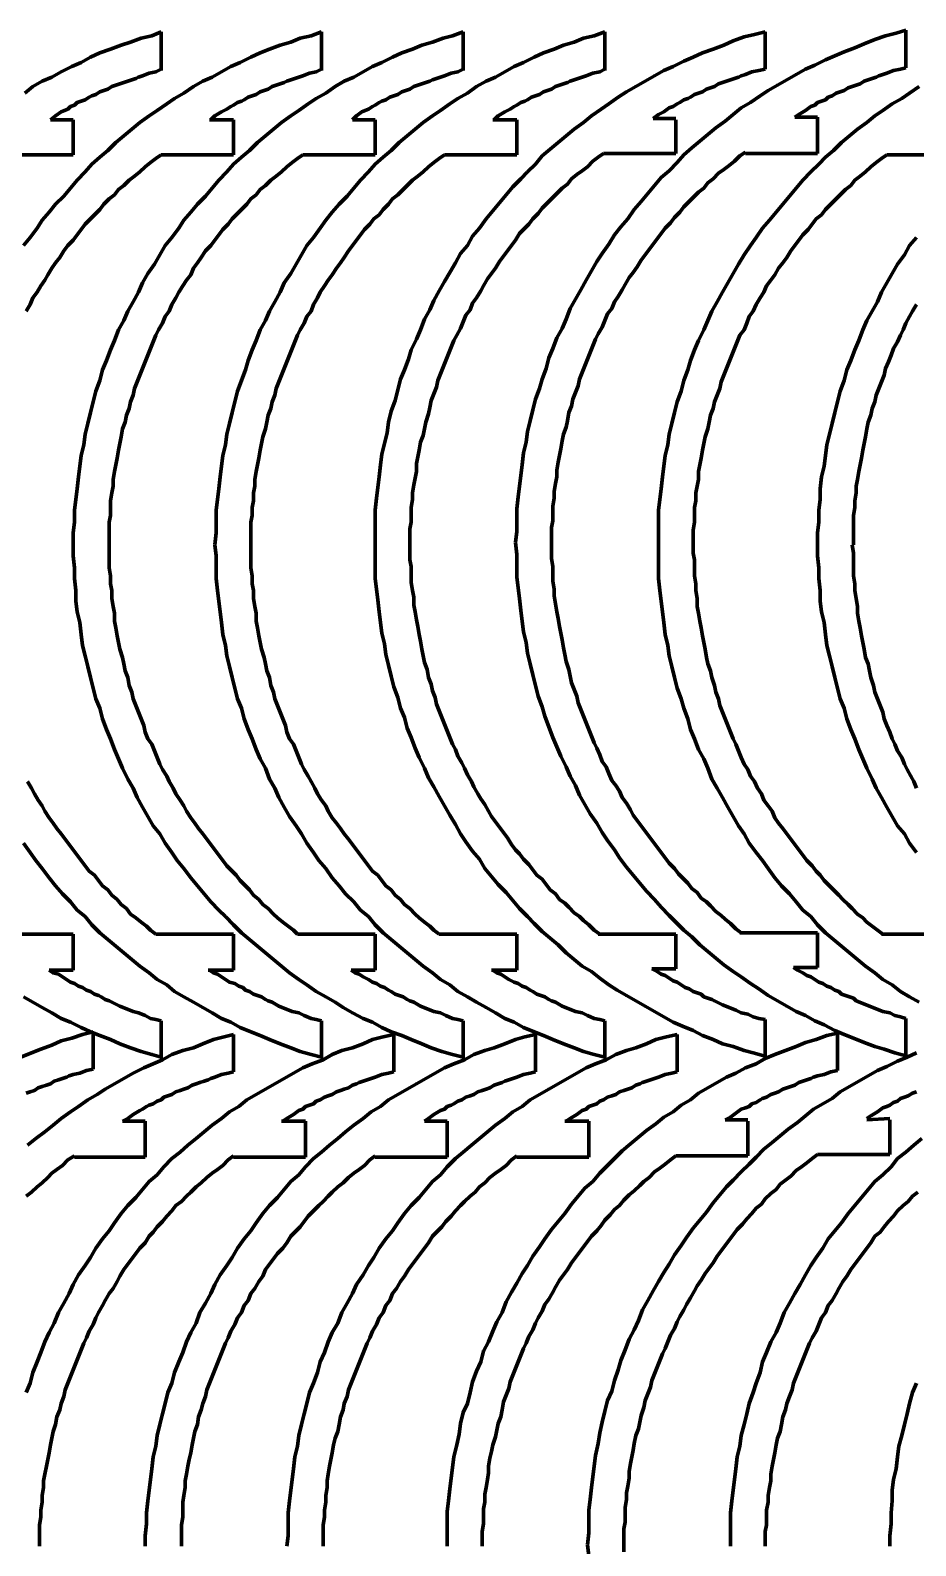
# Model space of a CAD drawing. Header units: inches. Extents: x 3 to 395, y -1 to 557.
# Drawn here: x 195.2 to 268.8, y 429.6 to 555.6 of the extents above; entities that cross this region are included whole.
import ezdxf

# ---------------------------------------------------------------- set-up
doc = ezdxf.new("R2010")
doc.units = ezdxf.units.IN
doc.layers.add('P', color=250, linetype='CONTINUOUS', lineweight=100)

msp = doc.modelspace()

# ---------------------------------------------------------------- linework, layer by layer
at = {"layer": 'P', "color": 0, "linetype": 'CONTINUOUS'}
for points in [[(194.67, 537.67), (195.22, 538.33), (195.78, 539.11), (196.22, 539.78), (196.78, 540.44), (197.33, 541.11), (198, 541.78), (198.56, 542.44), (199.11, 543.11), (199.78, 543.78), (200.33, 544.44), (201, 545), (201.67, 545.56), (202.33, 546.22), (203, 546.78), (203.67, 547.33), (204.33, 547.89), (205.11, 548.44), (205.78, 548.89), (206.56, 549.44), (207.22, 549.89), (208, 550.33), (208.78, 550.89), (209.56, 551.33), (210.33, 551.67), (211.11, 552.11), (211.89, 552.56), (212.67, 552.89), (213.56, 553.33), (214.33, 553.67), (215.11, 554), (216, 554.33), (216.89, 554.56), (217.67, 554.89), (218.56, 555.11), (219.44, 555.44)], [(194.78, 550.33), (195.44, 550.89), (196.22, 551.33), (197, 551.67), (197.78, 552.11), (198.67, 552.56), (199.44, 552.89), (200.22, 553.33), (201, 553.67), (201.89, 554), (202.78, 554.33), (203.56, 554.56), (204.44, 554.89), (205.33, 555.11), (206.11, 555.44)], [(198.78, 512.78), (198.78, 513.78), (198.89, 514.67), (198.89, 515.67), (199, 516.56), (199.11, 517.44), (199.22, 518.44), (199.33, 519.33), (199.44, 520.22), (199.67, 521.11), (199.78, 522), (200, 522.89), (200.22, 523.78), (200.44, 524.67), (200.67, 525.56), (201, 526.44), (201.22, 527.33), (201.56, 528.11), (201.89, 529), (202.22, 529.78), (202.56, 530.67), (203, 531.44), (203.33, 532.22), (203.78, 533), (204.22, 533.78), (204.56, 534.56), (205, 535.33), (205.56, 536.11), (206, 536.89), (206.44, 537.67), (207, 538.33), (207.56, 539.11), (208, 539.78), (208.56, 540.44), (209.11, 541.11), (209.78, 541.78), (210.33, 542.44), (210.89, 543.11), (211.56, 543.78), (212.11, 544.44), (212.78, 545), (213.44, 545.56), (214.11, 546.22), (214.78, 546.78), (215.44, 547.33), (216.11, 547.89), (216.89, 548.44), (217.56, 548.89), (218.33, 549.44), (219, 549.89), (219.78, 550.33), (220.56, 550.89), (221.33, 551.33), (222.11, 551.67), (222.89, 552.11), (223.67, 552.56), (224.44, 552.89), (225.33, 553.33), (226.11, 553.67), (227, 554), (227.78, 554.33), (228.67, 554.56), (229.56, 554.89), (230.33, 555.11), (231.22, 555.44)], [(206.11, 555.44), (206.11, 552.22)], [(210.56, 512.78), (210.67, 513.78), (210.67, 514.67), (210.67, 515.67), (210.78, 516.56), (210.89, 517.44), (211, 518.44), (211.11, 519.33), (211.22, 520.22), (211.44, 521.11), (211.56, 522), (211.78, 522.89), (212, 523.78), (212.22, 524.67), (212.44, 525.56), (212.78, 526.44), (213.11, 527.33), (213.33, 528.11), (213.67, 529), (214, 529.78), (214.33, 530.67), (214.78, 531.44), (215.11, 532.22), (215.56, 533), (216, 533.78), (216.33, 534.56), (216.89, 535.33), (217.33, 536.11), (217.78, 536.89), (218.22, 537.67), (218.78, 538.33), (219.33, 539.11), (219.78, 539.78), (220.33, 540.44), (220.89, 541.11), (221.56, 541.78), (222.11, 542.44), (222.67, 543.11), (223.33, 543.78), (223.89, 544.44), (224.56, 545), (225.22, 545.56), (225.89, 546.22), (226.56, 546.78), (227.22, 547.33), (227.89, 547.89), (228.67, 548.44), (229.33, 548.89), (230.11, 549.44), (230.78, 549.89), (231.56, 550.33), (232.33, 550.89), (233.11, 551.33), (233.89, 551.67), (234.67, 552.11), (235.44, 552.56), (236.22, 552.89), (237.11, 553.33), (237.89, 553.67), (238.78, 554), (239.56, 554.33), (240.44, 554.56), (241.22, 554.89), (242.11, 555.11), (243, 555.44)], [(219.44, 555.44), (219.44, 552.22)], [(223.89, 512.89), (223.89, 513.78), (223.89, 514.78), (223.89, 515.67), (224, 516.67), (224.11, 517.56), (224.22, 518.44), (224.33, 519.44), (224.44, 520.33), (224.67, 521.22), (224.89, 522.11), (225, 523), (225.22, 523.89), (225.56, 524.78), (225.78, 525.67), (226, 526.56), (226.33, 527.33), (226.67, 528.22), (226.89, 529), (227.33, 529.89), (227.67, 530.67), (228, 531.56), (228.44, 532.33), (228.78, 533.11), (229.22, 533.89), (229.67, 534.67), (230.11, 535.44), (230.56, 536.22), (231, 537), (231.56, 537.67), (232, 538.44), (232.56, 539.11), (233.11, 539.89), (233.67, 540.56), (234.22, 541.22), (234.78, 541.89), (235.33, 542.56), (236, 543.22), (236.56, 543.78), (237.22, 544.44), (237.78, 545.11), (238.44, 545.67), (239.11, 546.22), (239.78, 546.78), (240.44, 547.33), (241.22, 547.89), (241.89, 548.44), (242.67, 549), (243.33, 549.44), (244.11, 550), (244.78, 550.44), (245.56, 550.89), (246.33, 551.33), (247.11, 551.78), (247.89, 552.22), (248.67, 552.56), (249.56, 553), (250.33, 553.33), (251.11, 553.67), (252, 554), (252.89, 554.33), (253.67, 554.67), (254.56, 555), (255.44, 555.22), (256.33, 555.44)], [(231.22, 555.44), (231.22, 552.22)], [(235.56, 513), (235.67, 513.89), (235.67, 514.89), (235.67, 515.78), (235.78, 516.78), (235.89, 517.67), (236, 518.56), (236.11, 519.44), (236.22, 520.44), (236.44, 521.33), (236.56, 522.22), (236.78, 523.11), (237, 524), (237.22, 524.89), (237.56, 525.78), (237.78, 526.56), (238.11, 527.44), (238.33, 528.33), (238.67, 529.11), (239, 530), (239.44, 530.78), (239.78, 531.56), (240.11, 532.44), (240.56, 533.22), (241, 534), (241.44, 534.78), (241.89, 535.56), (242.33, 536.33), (242.78, 537), (243.33, 537.78), (243.78, 538.56), (244.33, 539.22), (244.89, 539.89), (245.44, 540.67), (246, 541.33), (246.56, 542), (247.11, 542.67), (247.67, 543.33), (248.33, 543.89), (249, 544.56), (249.56, 545.22), (250.22, 545.78), (250.89, 546.33), (251.56, 546.89), (252.22, 547.44), (253, 548), (253.67, 548.56), (254.33, 549.11), (255.11, 549.56), (255.89, 550.11), (256.56, 550.56), (257.33, 551), (258.11, 551.44), (258.89, 551.89), (259.67, 552.33), (260.44, 552.67), (261.33, 553.11), (262.11, 553.44), (262.89, 553.78), (263.78, 554.11), (264.56, 554.44), (265.44, 554.78), (266.33, 555.11), (267.22, 555.33), (268, 555.56)], [(243, 555.44), (243, 552.22)], [(256.33, 555.44), (256.33, 552.33)], [(268, 555.56), (268, 552.44)], [(196.89, 548.11), (197.33, 548.44), (197.78, 548.78), (198.33, 549), (198.56, 549.22), (198.89, 549.33), (199.11, 549.56), (199.44, 549.67), (199.78, 549.78), (200.11, 550), (200.33, 550.11), (200.67, 550.22), (201, 550.44), (201.33, 550.56), (201.67, 550.67), (202, 550.89), (202.33, 551), (202.67, 551.11), (203, 551.22), (203.33, 551.33), (203.67, 551.44), (204, 551.56), (204.22, 551.67), (204.56, 551.78), (205.11, 552), (205.67, 552.11), (206.11, 552.33)], [(210.22, 548.11), (210.56, 548.44), (211.11, 548.78), (211.56, 549), (211.89, 549.22), (212.11, 549.33), (212.44, 549.56), (212.78, 549.67), (213, 549.78), (213.33, 550), (213.67, 550.11), (214, 550.22), (214.33, 550.44), (214.67, 550.56), (215, 550.67), (215.33, 550.89), (215.67, 551), (216, 551.11), (216.33, 551.22), (216.56, 551.33), (216.89, 551.44), (217.22, 551.56), (217.56, 551.67), (217.89, 551.78), (218.44, 552), (219, 552.11), (219.44, 552.33)], [(222, 548.11), (222.33, 548.44), (222.78, 548.78), (223.33, 549), (223.67, 549.22), (223.89, 549.33), (224.22, 549.56), (224.44, 549.67), (224.78, 549.78), (225.11, 550), (225.44, 550.11), (225.78, 550.22), (226.11, 550.44), (226.44, 550.56), (226.78, 550.67), (227.11, 550.89), (227.44, 551), (227.78, 551.11), (228.11, 551.22), (228.44, 551.33), (228.67, 551.44), (229, 551.56), (229.33, 551.67), (229.67, 551.78), (230.22, 552), (230.78, 552.11), (231.22, 552.33)], [(233.78, 548.11), (234.11, 548.44), (234.67, 548.78), (235.11, 549), (235.44, 549.22), (235.67, 549.33), (236, 549.56), (236.33, 549.67), (236.56, 549.78), (236.89, 550), (237.22, 550.11), (237.56, 550.22), (237.89, 550.44), (238.22, 550.56), (238.56, 550.67), (238.89, 550.89), (239.22, 551), (239.56, 551.11), (239.89, 551.22), (240.11, 551.33), (240.44, 551.44), (240.78, 551.56), (241.11, 551.67), (241.44, 551.78), (242, 552), (242.56, 552.11), (243, 552.33)], [(247, 548.22), (247.44, 548.56), (247.89, 548.78), (248.33, 549.11), (248.67, 549.22), (249, 549.44), (249.22, 549.56), (249.56, 549.78), (249.89, 549.89), (250.11, 550), (250.44, 550.22), (250.78, 550.33), (251.11, 550.44), (251.44, 550.67), (251.78, 550.78), (252.11, 550.89), (252.44, 551.11), (252.78, 551.22), (253.11, 551.33), (253.44, 551.44), (253.78, 551.56), (254.11, 551.67), (254.33, 551.78), (254.67, 551.89), (255.22, 552.11), (255.78, 552.22), (256.33, 552.33)], [(258.78, 548.33), (259.11, 548.56), (259.67, 548.89), (260.11, 549.22), (260.44, 549.33), (260.67, 549.56), (261, 549.67), (261.33, 549.78), (261.56, 550), (261.89, 550.11), (262.22, 550.33), (262.56, 550.44), (262.89, 550.56), (263.22, 550.78), (263.56, 550.89), (263.89, 551), (264.22, 551.11), (264.56, 551.33), (264.89, 551.44), (265.22, 551.56), (265.56, 551.67), (265.78, 551.78), (266.11, 551.89), (266.44, 552), (267, 552.22), (267.56, 552.33), (268, 552.44)], [(247.44, 512.78), (247.44, 513.78), (247.44, 514.67), (247.44, 515.67), (247.56, 516.56), (247.67, 517.44), (247.78, 518.44), (247.89, 519.33), (248, 520.22), (248.22, 521.11), (248.33, 522), (248.56, 522.89), (248.78, 523.78), (249, 524.67), (249.33, 525.56), (249.56, 526.44), (249.89, 527.33), (250.11, 528.11), (250.44, 529), (250.78, 529.78), (251.22, 530.67), (251.56, 531.44), (251.89, 532.22), (252.33, 533), (252.78, 533.78), (253.22, 534.56), (253.67, 535.33), (254.11, 536.11), (254.56, 536.89), (255.11, 537.67), (255.56, 538.33), (256.11, 539.11), (256.67, 539.78), (257.22, 540.44), (257.78, 541.11), (258.33, 541.78), (258.89, 542.44), (259.44, 543.11), (260.11, 543.78), (260.78, 544.44), (261.33, 545), (262, 545.56), (262.67, 546.22), (263.33, 546.78), (264, 547.33), (264.78, 547.89), (265.44, 548.44), (266.11, 548.89), (266.89, 549.44), (267.67, 549.89), (268.33, 550.33), (269.11, 550.89)], [(196.89, 548.11), (198.78, 548.11)], [(198.78, 548.11), (198.78, 545.22)], [(210.11, 548.11), (212.11, 548.11)], [(212.11, 548.11), (212.11, 545.22)], [(222, 548.11), (223.89, 548.11)], [(223.89, 548.11), (223.89, 545.22)], [(233.67, 548.11), (235.67, 548.11)], [(235.67, 548.11), (235.67, 545.22)], [(247, 548.22), (248.89, 548.22)], [(248.89, 548.11), (248.89, 545.33)], [(258.78, 548.33), (260.67, 548.33)], [(260.67, 548.33), (260.67, 545.33)], [(238.56, 513), (238.56, 513.56), (238.56, 514.22), (238.67, 514.78), (238.67, 515.44), (238.67, 516), (238.78, 516.67), (238.78, 517.22), (238.89, 517.89), (239, 518.44), (239, 519), (239.11, 519.67), (239.22, 520.22), (239.33, 520.78), (239.44, 521.44), (239.56, 522), (239.78, 522.56), (239.89, 523.11), (240, 523.78), (240.22, 524.33), (240.33, 524.89), (240.56, 525.44), (240.78, 526), (240.89, 526.56), (241.11, 527.11), (241.33, 527.67), (241.56, 528.22), (241.78, 528.78), (242, 529.33), (242.22, 529.89), (242.44, 530.33), (242.78, 530.89), (243, 531.44), (243.22, 532), (243.56, 532.44), (243.78, 533), (244.11, 533.44), (244.44, 534), (244.67, 534.44), (245, 535), (245.33, 535.44), (245.67, 535.89), (246, 536.44), (246.33, 536.89), (246.67, 537.33), (247, 537.78), (247.33, 538.22), (247.67, 538.67), (248, 539.11), (248.44, 539.56), (248.78, 540), (249.22, 540.44), (249.56, 540.89), (250, 541.33), (250.33, 541.67), (250.78, 542.11), (251.22, 542.44), (251.56, 542.89), (252, 543.22), (252.44, 543.67), (252.89, 544), (253.33, 544.33), (253.78, 544.67), (254.22, 545.11), (254.67, 545.44)], [(192.89, 545.22), (198.78, 545.22)], [(194.89, 532.22), (195.22, 532.78), (195.44, 533.33), (195.78, 533.78), (196.11, 534.33), (196.44, 534.78), (196.67, 535.22), (197, 535.78), (197.33, 536.22), (197.67, 536.67), (198, 537.22), (198.33, 537.67), (198.78, 538.11), (199.11, 538.56), (199.44, 539), (199.78, 539.44), (200.22, 539.89), (200.56, 540.22), (201, 540.67), (201.33, 541.11), (201.78, 541.56), (202.22, 541.89), (202.56, 542.33), (203, 542.67), (203.44, 543.11), (203.89, 543.44), (204.33, 543.78), (204.78, 544.22), (205.22, 544.56), (205.67, 544.89), (206.11, 545.22)], [(201.78, 512.78), (201.78, 513.44), (201.78, 514), (201.78, 514.67), (201.89, 515.22), (201.89, 515.89), (201.89, 516.44), (202, 517.11), (202.11, 517.67), (202.11, 518.22), (202.22, 518.89), (202.33, 519.44), (202.44, 520), (202.56, 520.67), (202.67, 521.22), (202.78, 521.78), (202.89, 522.44), (203.11, 523), (203.22, 523.56), (203.44, 524.11), (203.56, 524.67), (203.78, 525.22), (203.89, 525.78), (204.11, 526.33), (204.33, 526.89), (204.56, 527.44), (204.78, 528), (205, 528.56), (205.22, 529.11), (205.44, 529.67), (205.67, 530.22), (205.89, 530.67), (206.22, 531.22), (206.44, 531.78), (206.78, 532.22), (207, 532.78), (207.33, 533.33), (207.56, 533.78), (207.89, 534.33), (208.22, 534.78), (208.56, 535.22), (208.78, 535.78), (209.11, 536.22), (209.44, 536.67), (209.78, 537.22), (210.22, 537.67), (210.56, 538.11), (210.89, 538.56), (211.22, 539), (211.67, 539.44), (212, 539.89), (212.33, 540.22), (212.78, 540.67), (213.22, 541.11), (213.56, 541.56), (214, 541.89), (214.33, 542.33), (214.78, 542.67), (215.22, 543.11), (215.67, 543.44), (216.11, 543.78), (216.56, 544.22), (217, 544.56), (217.44, 544.89), (217.89, 545.22)], [(206.11, 545.22), (212.11, 545.22)], [(213.56, 512.78), (213.56, 513.44), (213.56, 514), (213.56, 514.67), (213.67, 515.22), (213.67, 515.89), (213.78, 516.44), (213.78, 517.11), (213.89, 517.67), (213.89, 518.22), (214, 518.89), (214.11, 519.44), (214.22, 520), (214.33, 520.67), (214.44, 521.22), (214.56, 521.78), (214.78, 522.44), (214.89, 523), (215, 523.56), (215.22, 524.11), (215.33, 524.67), (215.56, 525.22), (215.67, 525.78), (215.89, 526.33), (216.11, 526.89), (216.33, 527.44), (216.56, 528), (216.78, 528.56), (217, 529.11), (217.22, 529.67), (217.44, 530.22), (217.67, 530.67), (218, 531.22), (218.22, 531.78), (218.56, 532.22), (218.78, 532.78), (219.11, 533.33), (219.33, 533.78), (219.67, 534.33), (220, 534.78), (220.33, 535.22), (220.67, 535.78), (221, 536.22), (221.33, 536.67), (221.67, 537.22), (222, 537.67), (222.33, 538.11), (222.67, 538.56), (223, 539), (223.44, 539.44), (223.78, 539.89), (224.22, 540.22), (224.56, 540.67), (225, 541.11), (225.33, 541.56), (225.78, 541.89), (226.22, 542.33), (226.56, 542.67), (227, 543.11), (227.44, 543.44), (227.89, 543.78), (228.33, 544.22), (228.78, 544.56), (229.22, 544.89), (229.67, 545.22)], [(217.89, 545.22), (223.89, 545.22)], [(226.78, 512.89), (226.78, 513.44), (226.78, 514.11), (226.89, 514.67), (226.89, 515.33), (226.89, 515.89), (227, 516.56), (227, 517.11), (227.11, 517.78), (227.22, 518.33), (227.33, 518.89), (227.33, 519.56), (227.44, 520.11), (227.56, 520.67), (227.67, 521.33), (227.89, 521.89), (228, 522.44), (228.11, 523), (228.33, 523.67), (228.44, 524.22), (228.56, 524.78), (228.78, 525.33), (229, 525.89), (229.11, 526.44), (229.33, 527), (229.56, 527.56), (229.78, 528.11), (230, 528.67), (230.22, 529.22), (230.44, 529.78), (230.67, 530.22), (231, 530.78), (231.22, 531.33), (231.44, 531.89), (231.78, 532.33), (232, 532.89), (232.33, 533.33), (232.67, 533.89), (232.89, 534.33), (233.22, 534.89), (233.56, 535.33), (233.89, 535.78), (234.22, 536.33), (234.56, 536.78), (234.89, 537.22), (235.22, 537.67), (235.56, 538.11), (235.89, 538.67), (236.33, 539.11), (236.67, 539.44), (237, 539.89), (237.44, 540.33), (237.78, 540.78), (238.22, 541.22), (238.56, 541.56), (239, 542), (239.44, 542.44), (239.89, 542.78), (240.22, 543.22), (240.67, 543.56), (241.11, 543.89), (241.56, 544.22), (242, 544.67), (242.44, 545), (242.89, 545.33)], [(229.67, 545.22), (235.67, 545.22)], [(242.89, 545.33), (248.89, 545.33)], [(250.33, 512.78), (250.33, 513.44), (250.33, 514), (250.44, 514.67), (250.44, 515.22), (250.44, 515.89), (250.56, 516.44), (250.56, 517.11), (250.67, 517.67), (250.78, 518.22), (250.78, 518.89), (250.89, 519.44), (251, 520), (251.11, 520.67), (251.22, 521.22), (251.33, 521.78), (251.56, 522.44), (251.67, 523), (251.78, 523.56), (252, 524.11), (252.11, 524.67), (252.33, 525.22), (252.56, 525.78), (252.67, 526.33), (252.89, 526.89), (253.11, 527.44), (253.33, 528), (253.56, 528.56), (253.78, 529.11), (254, 529.67), (254.22, 530.22), (254.56, 530.67), (254.78, 531.22), (255, 531.78), (255.33, 532.22), (255.56, 532.78), (255.89, 533.33), (256.22, 533.78), (256.44, 534.33), (256.78, 534.78), (257.11, 535.22), (257.44, 535.78), (257.78, 536.22), (258.11, 536.67), (258.44, 537.22), (258.78, 537.67), (259.11, 538.11), (259.44, 538.56), (259.89, 539), (260.22, 539.44), (260.56, 539.89), (261, 540.22), (261.33, 540.67), (261.78, 541.11), (262.22, 541.56), (262.56, 541.89), (263, 542.33), (263.44, 542.67), (263.78, 543.11), (264.22, 543.44), (264.67, 543.78), (265.11, 544.22), (265.56, 544.56), (266, 544.89), (266.44, 545.22)], [(254.67, 545.33), (260.67, 545.33)], [(266.44, 545.22), (272.44, 545.22)], [(260.67, 512.78), (260.67, 513.78), (260.78, 514.67), (260.78, 515.67), (260.89, 516.56), (260.89, 517.44), (261, 518.44), (261.22, 519.33), (261.33, 520.22), (261.44, 521.11), (261.67, 522), (261.89, 522.89), (262.11, 523.78), (262.33, 524.67), (262.56, 525.56), (262.89, 526.44), (263.11, 527.33), (263.44, 528.11), (263.78, 529), (264.11, 529.78), (264.44, 530.67), (264.78, 531.44), (265.22, 532.22), (265.67, 533), (266, 533.78), (266.44, 534.56), (266.89, 535.33), (267.33, 536.11), (267.89, 536.89), (268.33, 537.67), (268.89, 538.33)], [(263.67, 512.78), (263.67, 513.44), (263.67, 514), (263.67, 514.67), (263.67, 515.22), (263.78, 515.89), (263.78, 516.44), (263.89, 517.11), (263.89, 517.67), (264, 518.22), (264.11, 518.89), (264.22, 519.44), (264.33, 520), (264.44, 520.67), (264.56, 521.22), (264.67, 521.78), (264.78, 522.44), (264.89, 523), (265.11, 523.56), (265.22, 524.11), (265.44, 524.67), (265.56, 525.22), (265.78, 525.78), (266, 526.33), (266.22, 526.89), (266.33, 527.44), (266.56, 528), (266.78, 528.56), (267, 529.11), (267.33, 529.67), (267.56, 530.22), (267.78, 530.67), (268, 531.22), (268.33, 531.78), (268.56, 532.22), (268.89, 532.78)], [(231.22, 470.22), (230.33, 470.44), (229.44, 470.67), (228.56, 471), (227.78, 471.33), (226.89, 471.67), (226.11, 472), (225.22, 472.33), (224.44, 472.67), (223.67, 473.11), (222.89, 473.44), (222, 473.89), (221.22, 474.33), (220.56, 474.78), (219.78, 475.22), (219, 475.67), (218.22, 476.22), (217.56, 476.67), (216.78, 477.22), (216.11, 477.78), (215.44, 478.33), (214.78, 478.89), (214.11, 479.44), (213.44, 480), (212.78, 480.56), (212.11, 481.22), (211.44, 481.89), (210.89, 482.44), (210.22, 483.11), (209.67, 483.78), (209.11, 484.44), (208.56, 485.11), (208, 485.89), (207.44, 486.56), (207, 487.22), (206.44, 488), (206, 488.78), (205.44, 489.44), (205, 490.22), (204.56, 491), (204.11, 491.78), (203.78, 492.56), (203.33, 493.33), (202.89, 494.22), (202.56, 495), (202.22, 495.78), (201.89, 496.67), (201.56, 497.44), (201.22, 498.33), (201, 499.22), (200.67, 500), (200.44, 500.89), (200.22, 501.78), (200, 502.67), (199.78, 503.56), (199.56, 504.44), (199.44, 505.33), (199.33, 506.33), (199.11, 507.22), (199, 508.11), (199, 509), (198.89, 510), (198.89, 510.89), (198.78, 511.89), (198.78, 512.78)], [(217.44, 480.44), (217.11, 480.78), (216.67, 481.11), (216.22, 481.44), (215.78, 481.78), (215.44, 482.11), (215, 482.56), (214.56, 482.89), (214.22, 483.33), (213.78, 483.67), (213.44, 484.11), (213.11, 484.44), (212.67, 484.89), (212.33, 485.33), (212, 485.67), (211.56, 486.11), (211.22, 486.56), (210.89, 487), (210.56, 487.44), (210.22, 487.89), (209.89, 488.33), (209.56, 488.78), (209.22, 489.22), (208.89, 489.67), (208.56, 490.11), (208.22, 490.67), (208, 491.11), (207.67, 491.56), (207.33, 492.11), (207.11, 492.56), (206.78, 493.11), (206.56, 493.56), (206.22, 494.11), (206, 494.56), (205.78, 495.11), (205.56, 495.67), (205.33, 496.22), (205, 496.67), (204.78, 497.22), (204.67, 497.78), (204.44, 498.33), (204.22, 498.89), (204, 499.44), (203.78, 500), (203.67, 500.56), (203.44, 501.11), (203.33, 501.78), (203.11, 502.33), (203, 502.89), (202.89, 503.44), (202.67, 504.11), (202.56, 504.67), (202.44, 505.22), (202.33, 505.89), (202.22, 506.44), (202.22, 507.11), (202.11, 507.67), (202, 508.33), (202, 509), (201.89, 509.56), (201.89, 510.22), (201.78, 510.89), (201.78, 511.56), (201.78, 512.11), (201.78, 512.78)], [(243, 470.22), (242.11, 470.44), (241.22, 470.67), (240.44, 471), (239.56, 471.33), (238.67, 471.67), (237.89, 472), (237.11, 472.33), (236.22, 472.67), (235.44, 473.11), (234.67, 473.44), (233.89, 473.89), (233.11, 474.33), (232.33, 474.78), (231.56, 475.22), (230.78, 475.67), (230.11, 476.22), (229.33, 476.67), (228.67, 477.22), (227.89, 477.78), (227.22, 478.33), (226.56, 478.89), (225.89, 479.44), (225.22, 480), (224.56, 480.56), (223.89, 481.22), (223.33, 481.89), (222.67, 482.44), (222.11, 483.11), (221.44, 483.78), (220.89, 484.44), (220.33, 485.11), (219.78, 485.89), (219.22, 486.56), (218.78, 487.22), (218.22, 488), (217.78, 488.78), (217.33, 489.44), (216.78, 490.22), (216.33, 491), (215.89, 491.78), (215.56, 492.56), (215.11, 493.33), (214.78, 494.22), (214.33, 495), (214, 495.78), (213.67, 496.67), (213.33, 497.44), (213, 498.33), (212.78, 499.22), (212.44, 500), (212.22, 500.89), (212, 501.78), (211.78, 502.67), (211.56, 503.56), (211.44, 504.44), (211.22, 505.33), (211.11, 506.33), (211, 507.22), (210.89, 508.11), (210.78, 509), (210.67, 510), (210.67, 510.89), (210.67, 511.89), (210.56, 512.78)], [(229.22, 480.44), (228.78, 480.78), (228.44, 481.11), (228, 481.44), (227.56, 481.78), (227.22, 482.11), (226.78, 482.56), (226.33, 482.89), (226, 483.33), (225.56, 483.67), (225.22, 484.11), (224.78, 484.44), (224.44, 484.89), (224.11, 485.33), (223.67, 485.67), (223.33, 486.11), (223, 486.56), (222.67, 487), (222.33, 487.44), (222, 487.89), (221.67, 488.33), (221.33, 488.78), (221, 489.22), (220.67, 489.67), (220.33, 490.11), (220, 490.67), (219.78, 491.11), (219.44, 491.56), (219.11, 492.11), (218.89, 492.56), (218.56, 493.11), (218.33, 493.56), (218, 494.11), (217.78, 494.56), (217.56, 495.11), (217.33, 495.67), (217.11, 496.22), (216.78, 496.67), (216.56, 497.22), (216.44, 497.78), (216.22, 498.33), (216, 498.89), (215.78, 499.44), (215.56, 500), (215.44, 500.56), (215.22, 501.11), (215.11, 501.78), (214.89, 502.33), (214.78, 502.89), (214.67, 503.44), (214.44, 504.11), (214.33, 504.67), (214.22, 505.22), (214.11, 505.89), (214, 506.44), (214, 507.11), (213.89, 507.67), (213.78, 508.33), (213.78, 509), (213.67, 509.56), (213.67, 510.22), (213.56, 510.89), (213.56, 511.56), (213.56, 512.11), (213.56, 512.78)], [(256.22, 470.33), (255.33, 470.56), (254.56, 470.78), (253.67, 471.11), (252.78, 471.33), (252, 471.67), (251.11, 472), (250.33, 472.44), (249.44, 472.78), (248.67, 473.11), (247.89, 473.56), (247.11, 474), (246.33, 474.44), (245.56, 474.89), (244.78, 475.33), (244, 475.78), (243.33, 476.22), (242.56, 476.78), (241.89, 477.33), (241.11, 477.78), (240.44, 478.33), (239.78, 478.89), (239.11, 479.56), (238.44, 480.11), (237.78, 480.67), (237.11, 481.33), (236.56, 481.89), (235.89, 482.56), (235.33, 483.22), (234.78, 483.89), (234.11, 484.56), (233.56, 485.22), (233, 485.89), (232.56, 486.67), (232, 487.33), (231.44, 488.11), (231, 488.78), (230.56, 489.56), (230.11, 490.33), (229.67, 491.11), (229.22, 491.89), (228.78, 492.67), (228.33, 493.44), (228, 494.22), (227.56, 495.11), (227.22, 495.89), (226.89, 496.78), (226.56, 497.56), (226.33, 498.44), (226, 499.22), (225.78, 500.11), (225.44, 501), (225.22, 501.89), (225, 502.78), (224.78, 503.67), (224.67, 504.56), (224.44, 505.44), (224.33, 506.33), (224.22, 507.22), (224.11, 508.22), (224, 509.11), (223.89, 510), (223.89, 511), (223.89, 511.89), (223.89, 512.89)], [(242.56, 480.44), (242.11, 480.78), (241.67, 481.22), (241.22, 481.56), (240.89, 481.89), (240.44, 482.22), (240, 482.67), (239.67, 483), (239.22, 483.33), (238.89, 483.78), (238.44, 484.11), (238.11, 484.56), (237.78, 485), (237.33, 485.33), (237, 485.78), (236.67, 486.22), (236.22, 486.67), (235.89, 487.11), (235.56, 487.44), (235.22, 487.89), (234.89, 488.44), (234.56, 488.89), (234.22, 489.33), (233.89, 489.78), (233.56, 490.22), (233.33, 490.67), (233, 491.22), (232.67, 491.67), (232.44, 492.11), (232.11, 492.67), (231.89, 493.11), (231.56, 493.67), (231.33, 494.22), (231.11, 494.67), (230.78, 495.22), (230.56, 495.78), (230.33, 496.22), (230.11, 496.78), (229.89, 497.33), (229.67, 497.89), (229.44, 498.44), (229.22, 499), (229, 499.56), (228.89, 500.11), (228.67, 500.67), (228.56, 501.22), (228.33, 501.78), (228.22, 502.44), (228, 503), (227.89, 503.56), (227.78, 504.11), (227.67, 504.78), (227.56, 505.33), (227.44, 506), (227.33, 506.56), (227.22, 507.22), (227.11, 507.78), (227.11, 508.44), (227, 509), (226.89, 509.67), (226.89, 510.33), (226.89, 511), (226.78, 511.56), (226.78, 512.22), (226.78, 512.89)], [(268, 470.33), (267.11, 470.56), (266.22, 470.89), (265.44, 471.11), (264.56, 471.44), (263.67, 471.78), (262.89, 472.11), (262.11, 472.44), (261.22, 472.89), (260.44, 473.22), (259.67, 473.67), (258.89, 474), (258.11, 474.44), (257.33, 474.89), (256.56, 475.33), (255.78, 475.89), (255.11, 476.33), (254.33, 476.89), (253.67, 477.33), (252.89, 477.89), (252.22, 478.44), (251.56, 479), (250.89, 479.56), (250.22, 480.22), (249.56, 480.78), (248.89, 481.44), (248.33, 482), (247.67, 482.67), (247.11, 483.33), (246.44, 484), (245.89, 484.67), (245.33, 485.33), (244.78, 486), (244.22, 486.78), (243.78, 487.44), (243.22, 488.22), (242.78, 488.89), (242.33, 489.67), (241.78, 490.44), (241.33, 491.22), (240.89, 492), (240.56, 492.78), (240.11, 493.56), (239.78, 494.33), (239.33, 495.22), (239, 496), (238.67, 496.78), (238.33, 497.67), (238, 498.56), (237.78, 499.33), (237.44, 500.22), (237.22, 501.11), (237, 502), (236.78, 502.89), (236.56, 503.78), (236.44, 504.67), (236.22, 505.56), (236.11, 506.44), (236, 507.33), (235.89, 508.33), (235.78, 509.22), (235.67, 510.11), (235.67, 511.11), (235.67, 512), (235.56, 513)], [(254.33, 480.56), (253.89, 480.89), (253.44, 481.33), (253, 481.67), (252.67, 482), (252.22, 482.33), (251.78, 482.78), (251.44, 483.11), (251, 483.44), (250.67, 483.89), (250.22, 484.22), (249.89, 484.67), (249.44, 485.11), (249.11, 485.44), (248.78, 485.89), (248.33, 486.33), (248, 486.78), (247.67, 487.22), (247.33, 487.67), (247, 488.11), (246.67, 488.56), (246.33, 489), (246, 489.44), (245.67, 489.89), (245.33, 490.33), (245.11, 490.78), (244.78, 491.33), (244.44, 491.78), (244.22, 492.33), (243.89, 492.78), (243.56, 493.22), (243.33, 493.78), (243.11, 494.33), (242.78, 494.78), (242.56, 495.33), (242.33, 495.89), (242.11, 496.33), (241.89, 496.89), (241.67, 497.44), (241.44, 498), (241.22, 498.56), (241, 499.11), (240.78, 499.67), (240.67, 500.22), (240.44, 500.78), (240.22, 501.33), (240.11, 501.89), (240, 502.44), (239.78, 503.11), (239.67, 503.67), (239.56, 504.22), (239.44, 504.89), (239.33, 505.44), (239.22, 506), (239.11, 506.67), (239, 507.22), (238.89, 507.89), (238.78, 508.56), (238.78, 509.11), (238.67, 509.78), (238.67, 510.44), (238.67, 511), (238.56, 511.67), (238.56, 512.33), (238.56, 513)], [(269.11, 474.78), (268.33, 475.22), (267.56, 475.67), (266.89, 476.22), (266.11, 476.67), (265.44, 477.22), (264.67, 477.78), (264, 478.33), (263.33, 478.89), (262.67, 479.44), (262, 480), (261.33, 480.56), (260.67, 481.22), (260.11, 481.89), (259.44, 482.44), (258.89, 483.11), (258.33, 483.78), (257.67, 484.44), (257.11, 485.11), (256.56, 485.89), (256.11, 486.56), (255.56, 487.22), (255, 488), (254.56, 488.78), (254.11, 489.44), (253.67, 490.22), (253.22, 491), (252.78, 491.78), (252.33, 492.56), (251.89, 493.33), (251.56, 494.22), (251.22, 495), (250.78, 495.78), (250.44, 496.67), (250.11, 497.44), (249.89, 498.33), (249.56, 499.22), (249.33, 500), (249, 500.89), (248.78, 501.78), (248.56, 502.67), (248.33, 503.56), (248.22, 504.44), (248, 505.33), (247.89, 506.33), (247.78, 507.22), (247.67, 508.11), (247.56, 509), (247.44, 510), (247.44, 510.89), (247.44, 511.89), (247.44, 512.78)], [(266.11, 480.44), (265.67, 480.78), (265.22, 481.11), (264.78, 481.44), (264.44, 481.78), (264, 482.11), (263.56, 482.56), (263.22, 482.89), (262.78, 483.33), (262.44, 483.67), (262, 484.11), (261.67, 484.44), (261.22, 484.89), (260.89, 485.33), (260.56, 485.67), (260.22, 486.11), (259.78, 486.56), (259.44, 487), (259.11, 487.44), (258.78, 487.89), (258.44, 488.33), (258.11, 488.78), (257.78, 489.22), (257.44, 489.67), (257.11, 490.11), (256.89, 490.67), (256.56, 491.11), (256.22, 491.56), (256, 492.11), (255.67, 492.56), (255.44, 493.11), (255.11, 493.56), (254.89, 494.11), (254.56, 494.56), (254.33, 495.11), (254.11, 495.67), (253.89, 496.22), (253.67, 496.67), (253.44, 497.22), (253.22, 497.78), (253, 498.33), (252.78, 498.89), (252.56, 499.44), (252.44, 500), (252.22, 500.56), (252.11, 501.11), (251.89, 501.78), (251.78, 502.33), (251.56, 502.89), (251.44, 503.44), (251.33, 504.11), (251.22, 504.67), (251.11, 505.22), (251, 505.89), (250.89, 506.44), (250.78, 507.11), (250.67, 507.67), (250.67, 508.33), (250.56, 509), (250.56, 509.56), (250.44, 510.22), (250.44, 510.89), (250.44, 511.56), (250.33, 512.11), (250.33, 512.78)], [(268.89, 487.22), (268.33, 488), (267.89, 488.78), (267.33, 489.44), (266.89, 490.22), (266.44, 491), (266, 491.78), (265.56, 492.56), (265.22, 493.33), (264.78, 494.22), (264.44, 495), (264.11, 495.78), (263.78, 496.67), (263.44, 497.44), (263.11, 498.33), (262.89, 499.22), (262.56, 500), (262.33, 500.89), (262.11, 501.78), (261.89, 502.67), (261.67, 503.56), (261.44, 504.44), (261.33, 505.33), (261.22, 506.33), (261, 507.22), (260.89, 508.11), (260.89, 509), (260.78, 510), (260.78, 510.89), (260.67, 511.89), (260.67, 512.78)], [(268.89, 492.56), (268.67, 493.11), (268.44, 493.56), (268.11, 494.11), (267.89, 494.56), (267.67, 495.11), (267.33, 495.67), (267.11, 496.22), (266.89, 496.67), (266.67, 497.22), (266.44, 497.78), (266.22, 498.33), (266.11, 498.89), (265.89, 499.44), (265.67, 500), (265.44, 500.56), (265.33, 501.11), (265.11, 501.78), (265, 502.33), (264.89, 502.89), (264.67, 503.44), (264.56, 504.11), (264.44, 504.67), (264.33, 505.22), (264.22, 505.89), (264.11, 506.44), (264, 507.11), (264, 507.67), (263.89, 508.33), (263.78, 509), (263.78, 509.56), (263.67, 510.22), (263.67, 510.89), (263.67, 511.56), (263.67, 512.11), (263.56, 512.78)], [(205.67, 480.44), (205.22, 480.78), (204.89, 481.11), (204.44, 481.44), (204, 481.78), (203.56, 482.11), (203.22, 482.56), (202.78, 482.89), (202.44, 483.33), (202, 483.67), (201.67, 484.11), (201.22, 484.44), (200.89, 484.89), (200.56, 485.33), (200.11, 485.67), (199.78, 486.11), (199.44, 486.56), (199.11, 487), (198.78, 487.44), (198.44, 487.89), (198.11, 488.33), (197.78, 488.78), (197.44, 489.22), (197.11, 489.67), (196.78, 490.11), (196.44, 490.67), (196.22, 491.11), (195.89, 491.56), (195.56, 492.11), (195.33, 492.56), (195, 493.11)], [(219.44, 470.22), (218.56, 470.44), (217.67, 470.67), (216.89, 471), (216, 471.33), (215.11, 471.67), (214.33, 472), (213.56, 472.33), (212.67, 472.67), (211.89, 473.11), (211.11, 473.44), (210.33, 473.89), (209.56, 474.33), (208.78, 474.78), (208, 475.22), (207.22, 475.67), (206.56, 476.22), (205.78, 476.67), (205.11, 477.22), (204.33, 477.78), (203.67, 478.33), (203, 478.89), (202.33, 479.44), (201.67, 480), (201, 480.56), (200.33, 481.22), (199.78, 481.89), (199.11, 482.44), (198.56, 483.11), (197.89, 483.78), (197.33, 484.44), (196.78, 485.11), (196.22, 485.89), (195.67, 486.56), (195.22, 487.22), (194.67, 488)], [(192.33, 480.44), (198.78, 480.44)], [(198.78, 477.44), (198.78, 480.44)], [(205.67, 480.44), (212.11, 480.44)], [(212.11, 477.44), (212.11, 480.44)], [(217.44, 480.44), (223.89, 480.44)], [(223.89, 477.44), (223.89, 480.44)], [(229.22, 480.44), (235.67, 480.44)], [(235.67, 477.44), (235.67, 480.44)], [(242.44, 480.44), (248.89, 480.44)], [(248.89, 477.56), (248.89, 480.44)], [(254.22, 480.56), (260.67, 480.56)], [(260.67, 477.67), (260.67, 480.56)], [(266, 480.44), (272.44, 480.44)], [(196.78, 477.44), (198.78, 477.44)], [(206.11, 473.22), (205.67, 473.33), (205.22, 473.44), (204.78, 473.67), (204.22, 473.89), (203.78, 474), (203.22, 474.22), (202.67, 474.44), (202, 474.78), (201.78, 474.89), (201.44, 475), (201.11, 475.22), (200.89, 475.33), (200.56, 475.44), (200.22, 475.67), (199.89, 475.78), (199.56, 476), (199.22, 476.11), (198.89, 476.33), (198.56, 476.44), (198.22, 476.67), (197.89, 476.89), (197.56, 477.11), (197.11, 477.22), (196.78, 477.44)], [(210, 477.44), (212.11, 477.44)], [(219.44, 473.22), (219, 473.33), (218.56, 473.44), (218, 473.67), (217.56, 473.89), (217, 474), (216.44, 474.22), (215.89, 474.44), (215.33, 474.78), (215, 474.89), (214.78, 475), (214.44, 475.22), (214.11, 475.33), (213.78, 475.44), (213.44, 475.67), (213.11, 475.78), (212.89, 476), (212.56, 476.11), (212.22, 476.33), (211.78, 476.44), (211.44, 476.67), (211.11, 476.89), (210.78, 477.11), (210.44, 477.22), (210.11, 477.44)], [(221.89, 477.44), (223.89, 477.44)], [(231.22, 473.22), (230.78, 473.33), (230.33, 473.44), (229.78, 473.67), (229.33, 473.89), (228.78, 474), (228.22, 474.22), (227.67, 474.44), (227.11, 474.78), (226.78, 474.89), (226.56, 475), (226.22, 475.22), (225.89, 475.33), (225.56, 475.44), (225.22, 475.67), (225, 475.78), (224.67, 476), (224.33, 476.11), (224, 476.33), (223.67, 476.44), (223.33, 476.67), (222.89, 476.89), (222.56, 477.11), (222.22, 477.22), (221.89, 477.44)], [(233.56, 477.44), (235.67, 477.44)], [(243, 473.22), (242.56, 473.33), (242.11, 473.44), (241.56, 473.67), (241.11, 473.89), (240.56, 474), (240, 474.22), (239.44, 474.44), (238.89, 474.78), (238.56, 474.89), (238.33, 475), (238, 475.22), (237.67, 475.33), (237.33, 475.44), (237, 475.67), (236.78, 475.78), (236.44, 476), (236.11, 476.11), (235.78, 476.33), (235.44, 476.44), (235, 476.67), (234.67, 476.89), (234.33, 477.11), (234, 477.22), (233.67, 477.44)], [(246.89, 477.56), (248.89, 477.56)], [(256.33, 473.33), (255.78, 473.44), (255.33, 473.56), (254.89, 473.78), (254.33, 473.89), (253.89, 474.11), (253.33, 474.33), (252.78, 474.56), (252.11, 474.89), (251.89, 475), (251.56, 475.11), (251.22, 475.22), (251, 475.44), (250.67, 475.56), (250.33, 475.67), (250, 475.89), (249.67, 476), (249.33, 476.22), (249, 476.44), (248.67, 476.56), (248.33, 476.78), (248, 477), (247.67, 477.11), (247.33, 477.33), (246.89, 477.56)], [(258.67, 477.67), (260.67, 477.67)], [(268, 473.44), (267.56, 473.56), (267.11, 473.67), (266.67, 473.89), (266.11, 474), (265.56, 474.22), (265, 474.44), (264.44, 474.67), (263.89, 474.89), (263.67, 475.11), (263.33, 475.22), (263, 475.33), (262.67, 475.44), (262.44, 475.67), (262.11, 475.78), (261.78, 476), (261.44, 476.11), (261.11, 476.33), (260.78, 476.44), (260.44, 476.67), (260.11, 476.89), (259.78, 477), (259.44, 477.22), (259, 477.44), (258.67, 477.67)], [(206.11, 470.22), (205.33, 470.44), (204.44, 470.67), (203.56, 471), (202.67, 471.33), (201.89, 471.67), (201, 472), (200.22, 472.33), (199.44, 472.67), (198.56, 473.11), (197.78, 473.44), (197, 473.89), (196.22, 474.33), (195.44, 474.78), (194.67, 475.22)], [(194.44, 470.22), (195.33, 470.56), (196.11, 470.89), (197, 471.22), (197.78, 471.56), (198.67, 471.78), (199.56, 472.11), (200.44, 472.33)], [(200.44, 472.33), (200.44, 469.22)], [(206.11, 473.22), (206.11, 470.11)], [(219.44, 473.22), (219.44, 470.11)], [(231.22, 473.22), (231.22, 470.11)], [(243, 473.22), (243, 470.11)], [(256.33, 473.33), (256.33, 470.22)], [(268, 473.44), (268, 470.33)], [(194.89, 442.33), (195.22, 443.11), (195.44, 444), (195.78, 444.89), (196.11, 445.67), (196.44, 446.56), (196.78, 447.33), (197.22, 448.11), (197.56, 449), (198, 449.78), (198.44, 450.56), (198.78, 451.33), (199.22, 452.11), (199.78, 452.89), (200.22, 453.56), (200.67, 454.33), (201.22, 455.11), (201.78, 455.78), (202.22, 456.44), (202.78, 457.22), (203.33, 457.89), (204, 458.56), (204.56, 459.22), (205.11, 459.89), (205.78, 460.44), (206.33, 461.11), (207, 461.78), (207.67, 462.33), (208.33, 462.89), (209, 463.44), (209.67, 464), (210.33, 464.56), (211.11, 465.11), (211.78, 465.67), (212.56, 466.11), (213.22, 466.67), (214, 467.11), (214.78, 467.56), (215.56, 468), (216.33, 468.44), (217.11, 468.89), (217.89, 469.33), (218.67, 469.67), (219.56, 470), (220.33, 470.44), (221.11, 470.78), (222, 471), (222.89, 471.33), (223.67, 471.67), (224.56, 471.89), (225.44, 472.11)], [(195, 462.89), (195.67, 463.44), (196.44, 464), (197.11, 464.56), (197.78, 465.11), (198.56, 465.67), (199.22, 466.11), (200, 466.67), (200.78, 467.11), (201.44, 467.56), (202.22, 468), (203, 468.44), (203.78, 468.89), (204.67, 469.33), (205.44, 469.67), (206.22, 470), (207, 470.44), (207.89, 470.78), (208.78, 471), (209.56, 471.33), (210.44, 471.67), (211.33, 471.89), (212.11, 472.11)], [(204.78, 429.56), (204.78, 430.44), (204.89, 431.44), (204.89, 432.33), (205, 433.33), (205.11, 434.22), (205.22, 435.11), (205.33, 436), (205.44, 437), (205.67, 437.89), (205.78, 438.78), (206, 439.67), (206.22, 440.56), (206.44, 441.44), (206.67, 442.33), (207, 443.11), (207.22, 444), (207.56, 444.89), (207.89, 445.67), (208.22, 446.56), (208.56, 447.33), (209, 448.11), (209.33, 449), (209.78, 449.78), (210.22, 450.56), (210.56, 451.33), (211, 452.11), (211.56, 452.89), (212, 453.56), (212.44, 454.33), (213, 455.11), (213.56, 455.78), (214, 456.44), (214.56, 457.22), (215.11, 457.89), (215.78, 458.56), (216.33, 459.22), (216.89, 459.89), (217.56, 460.44), (218.11, 461.11), (218.78, 461.78), (219.44, 462.33), (220.11, 462.89), (220.78, 463.44), (221.44, 464), (222.11, 464.56), (222.89, 465.11), (223.56, 465.67), (224.33, 466.11), (225, 466.67), (225.78, 467.11), (226.56, 467.56), (227.33, 468), (228.11, 468.44), (228.89, 468.89), (229.67, 469.33), (230.44, 469.67), (231.33, 470), (232.11, 470.44), (233, 470.78), (233.78, 471), (234.67, 471.33), (235.56, 471.67), (236.33, 471.89), (237.22, 472.11)], [(212.11, 472.11), (212.11, 469)], [(216.56, 429.56), (216.67, 430.44), (216.67, 431.44), (216.67, 432.33), (216.78, 433.33), (216.89, 434.22), (217, 435.11), (217.11, 436), (217.22, 437), (217.44, 437.89), (217.56, 438.78), (217.78, 439.67), (218, 440.56), (218.22, 441.44), (218.44, 442.33), (218.78, 443.11), (219.11, 444), (219.33, 444.89), (219.67, 445.67), (220, 446.56), (220.33, 447.33), (220.78, 448.11), (221.11, 449), (221.56, 449.78), (222, 450.56), (222.33, 451.33), (222.89, 452.11), (223.33, 452.89), (223.78, 453.56), (224.22, 454.33), (224.78, 455.11), (225.33, 455.78), (225.78, 456.44), (226.33, 457.22), (226.89, 457.89), (227.56, 458.56), (228.11, 459.22), (228.67, 459.89), (229.33, 460.44), (229.89, 461.11), (230.56, 461.78), (231.22, 462.33), (231.89, 462.89), (232.56, 463.44), (233.22, 464), (233.89, 464.56), (234.67, 465.11), (235.33, 465.67), (236.11, 466.11), (236.78, 466.67), (237.56, 467.11), (238.33, 467.56), (239.11, 468), (239.89, 468.44), (240.67, 468.89), (241.44, 469.33), (242.22, 469.67), (243.11, 470), (243.89, 470.44), (244.78, 470.78), (245.56, 471), (246.44, 471.33), (247.22, 471.67), (248.11, 471.89), (249, 472.11)], [(225.44, 472.11), (225.44, 469)], [(229.89, 429.56), (229.89, 430.56), (229.89, 431.44), (229.89, 432.44), (230, 433.33), (230.11, 434.33), (230.22, 435.22), (230.33, 436.11), (230.44, 437), (230.67, 438), (230.89, 438.89), (231, 439.78), (231.22, 440.67), (231.56, 441.44), (231.78, 442.33), (232, 443.22), (232.33, 444.11), (232.67, 444.89), (232.89, 445.78), (233.33, 446.56), (233.67, 447.44), (234, 448.22), (234.44, 449), (234.78, 449.89), (235.22, 450.67), (235.67, 451.44), (236.11, 452.22), (236.56, 452.89), (237, 453.67), (237.56, 454.44), (238, 455.11), (238.56, 455.89), (239.11, 456.56), (239.67, 457.22), (240.22, 458), (240.78, 458.67), (241.33, 459.33), (242, 459.89), (242.56, 460.56), (243.22, 461.22), (243.78, 461.78), (244.44, 462.44), (245.11, 463), (245.78, 463.56), (246.44, 464.11), (247.22, 464.67), (247.89, 465.22), (248.67, 465.67), (249.33, 466.22), (250.11, 466.67), (250.78, 467.22), (251.56, 467.67), (252.33, 468.11), (253.11, 468.56), (253.89, 468.89), (254.67, 469.33), (255.56, 469.67), (256.33, 470.11), (257.11, 470.44), (258, 470.78), (258.89, 471.11), (259.67, 471.44), (260.56, 471.67), (261.44, 472), (262.33, 472.22)], [(237.22, 472.11), (237.22, 469)], [(249, 472.11), (249, 469)], [(262.33, 472.22), (262.33, 469.11)], [(241.56, 429.67), (241.67, 430.67), (241.67, 431.67), (241.67, 432.56), (241.78, 433.44), (241.89, 434.44), (242, 435.33), (242.11, 436.22), (242.22, 437.11), (242.44, 438.11), (242.56, 439), (242.78, 439.89), (243, 440.78), (243.22, 441.67), (243.56, 442.44), (243.78, 443.33), (244.11, 444.22), (244.33, 445), (244.67, 445.89), (245, 446.78), (245.44, 447.56), (245.78, 448.33), (246.11, 449.22), (246.56, 450), (247, 450.78), (247.44, 451.56), (247.89, 452.33), (248.33, 453), (248.78, 453.78), (249.33, 454.56), (249.78, 455.22), (250.33, 456), (250.89, 456.67), (251.44, 457.33), (252, 458.11), (252.56, 458.78), (253.11, 459.44), (253.67, 460), (254.33, 460.67), (255, 461.33), (255.56, 461.89), (256.22, 462.56), (256.89, 463.11), (257.56, 463.67), (258.22, 464.22), (259, 464.78), (259.67, 465.33), (260.33, 465.89), (261.11, 466.33), (261.89, 466.78), (262.56, 467.33), (263.33, 467.78), (264.11, 468.22), (264.89, 468.67), (265.67, 469.11), (266.44, 469.44), (267.33, 469.89), (268.11, 470.22), (268.89, 470.56)], [(194.89, 467.22), (195.22, 467.33), (195.56, 467.44), (195.89, 467.67), (196.22, 467.78), (196.56, 467.89), (196.89, 468), (197.22, 468.22), (197.56, 468.33), (197.89, 468.44), (198.22, 468.56), (198.44, 468.67), (198.78, 468.78), (199.33, 468.89), (199.89, 469.11), (200.44, 469.22)], [(202.89, 464.89), (203.33, 465.11), (203.78, 465.44), (204.33, 465.78), (204.56, 465.89), (204.89, 466.11), (205.11, 466.22), (205.44, 466.33), (205.78, 466.56), (206.11, 466.67), (206.33, 466.89), (206.67, 467), (207, 467.11), (207.33, 467.33), (207.67, 467.44), (208, 467.56), (208.33, 467.67), (208.67, 467.89), (209, 468), (209.33, 468.11), (209.67, 468.22), (210, 468.33), (210.22, 468.44), (210.56, 468.56), (211.11, 468.78), (211.67, 468.89), (212.11, 469)], [(216.22, 464.89), (216.56, 465.11), (217.11, 465.44), (217.56, 465.78), (217.89, 465.89), (218.11, 466.11), (218.44, 466.22), (218.78, 466.33), (219, 466.56), (219.33, 466.67), (219.67, 466.89), (220, 467), (220.33, 467.11), (220.67, 467.33), (221, 467.44), (221.33, 467.56), (221.67, 467.67), (222, 467.89), (222.33, 468), (222.56, 468.11), (222.89, 468.22), (223.22, 468.33), (223.56, 468.44), (223.89, 468.56), (224.44, 468.78), (225, 468.89), (225.44, 469)], [(228, 464.89), (228.33, 465.11), (228.78, 465.44), (229.33, 465.78), (229.67, 465.89), (229.89, 466.11), (230.22, 466.22), (230.44, 466.33), (230.78, 466.56), (231.11, 466.67), (231.44, 466.89), (231.78, 467), (232.11, 467.11), (232.44, 467.33), (232.78, 467.44), (233.11, 467.56), (233.44, 467.67), (233.78, 467.89), (234.11, 468), (234.44, 468.11), (234.67, 468.22), (235, 468.33), (235.33, 468.44), (235.67, 468.56), (236.22, 468.78), (236.78, 468.89), (237.22, 469)], [(239.78, 464.89), (240.11, 465.11), (240.67, 465.44), (241.11, 465.78), (241.44, 465.89), (241.67, 466.11), (242, 466.22), (242.33, 466.33), (242.56, 466.56), (242.89, 466.67), (243.22, 466.89), (243.56, 467), (243.89, 467.11), (244.22, 467.33), (244.56, 467.44), (244.89, 467.56), (245.22, 467.67), (245.56, 467.89), (245.89, 468), (246.11, 468.11), (246.44, 468.22), (246.78, 468.33), (247.11, 468.44), (247.44, 468.56), (248, 468.78), (248.56, 468.89), (249, 469)], [(253, 465), (253.44, 465.22), (253.89, 465.56), (254.33, 465.89), (254.67, 466), (255, 466.11), (255.22, 466.33), (255.56, 466.44), (255.89, 466.67), (256.11, 466.78), (256.44, 466.89), (256.78, 467.11), (257.11, 467.22), (257.44, 467.33), (257.78, 467.56), (258.11, 467.67), (258.44, 467.78), (258.78, 467.89), (259.11, 468.11), (259.44, 468.22), (259.78, 468.33), (260.11, 468.44), (260.33, 468.56), (260.67, 468.67), (261.22, 468.78), (261.78, 469), (262.33, 469.11)], [(264.78, 465.11), (265.11, 465.33), (265.67, 465.67), (266.11, 466), (266.44, 466.11), (266.67, 466.22), (267, 466.44), (267.33, 466.56), (267.56, 466.78), (267.89, 466.89), (268.22, 467), (268.56, 467.22), (268.89, 467.33)], [(202.89, 464.89), (204.78, 464.89)], [(204.78, 464.89), (204.78, 461.89)], [(216.11, 464.89), (218.11, 464.89)], [(218.11, 464.89), (218.11, 461.89)], [(228, 464.89), (229.89, 464.89)], [(229.89, 464.89), (229.89, 461.89)], [(239.67, 464.89), (241.67, 464.89)], [(241.67, 464.89), (241.67, 461.89)], [(253, 465), (254.89, 465)], [(254.89, 464.89), (254.89, 462)], [(264.78, 465), (266.67, 465.11)], [(266.67, 465), (266.67, 462.11)], [(253.44, 429.56), (253.44, 430.44), (253.44, 431.44), (253.44, 432.33), (253.56, 433.33), (253.67, 434.22), (253.78, 435.11), (253.89, 436), (254, 437), (254.22, 437.89), (254.33, 438.78), (254.56, 439.67), (254.78, 440.56), (255, 441.44), (255.33, 442.33), (255.56, 443.11), (255.89, 444), (256.11, 444.89), (256.44, 445.67), (256.78, 446.56), (257.22, 447.33), (257.56, 448.11), (257.89, 449), (258.33, 449.78), (258.78, 450.56), (259.22, 451.33), (259.67, 452.11), (260.11, 452.89), (260.56, 453.56), (261.11, 454.33), (261.56, 455.11), (262.11, 455.78), (262.67, 456.44), (263.22, 457.22), (263.78, 457.89), (264.33, 458.56), (264.89, 459.22), (265.44, 459.89), (266.11, 460.44), (266.78, 461.11), (267.33, 461.78), (268, 462.33), (268.67, 462.89), (269.33, 463.44)], [(194.89, 458.67), (195.33, 459), (195.78, 459.44), (196.22, 459.78), (196.67, 460.22), (197, 460.56), (197.44, 460.89), (197.89, 461.22), (198.33, 461.67), (198.89, 462)], [(196, 429.56), (196, 430.11), (196, 430.78), (196, 431.33), (196.11, 432), (196.11, 432.56), (196.22, 433.22), (196.22, 433.78), (196.33, 434.44), (196.33, 435), (196.44, 435.56), (196.56, 436.22), (196.67, 436.78), (196.78, 437.33), (196.89, 438), (197, 438.56), (197.11, 439.11), (197.33, 439.67), (197.44, 440.33), (197.67, 440.89), (197.78, 441.44), (198, 442), (198.11, 442.56), (198.33, 443.11), (198.56, 443.67), (198.78, 444.22), (199, 444.78), (199.22, 445.33), (199.44, 445.89), (199.67, 446.44), (199.89, 446.89), (200.11, 447.44), (200.44, 448), (200.67, 448.56), (200.89, 449), (201.22, 449.56), (201.44, 450), (201.78, 450.56), (202.11, 451), (202.44, 451.56), (202.67, 452), (203, 452.56), (203.33, 453), (203.67, 453.44), (204, 453.89), (204.33, 454.33), (204.78, 454.78), (205.11, 455.33), (205.44, 455.67), (205.78, 456.11), (206.22, 456.56), (206.56, 457), (207, 457.44), (207.33, 457.89), (207.78, 458.22), (208.22, 458.67), (208.56, 459), (209, 459.44), (209.44, 459.78), (209.89, 460.22), (210.33, 460.56), (210.78, 460.89), (211.22, 461.22), (211.67, 461.67), (212.11, 462)], [(198.89, 461.89), (204.78, 461.89)], [(207.78, 429.56), (207.78, 430.11), (207.78, 430.78), (207.78, 431.33), (207.89, 432), (207.89, 432.56), (207.89, 433.22), (208, 433.78), (208.11, 434.44), (208.11, 435), (208.22, 435.56), (208.33, 436.22), (208.44, 436.78), (208.56, 437.33), (208.67, 438), (208.78, 438.56), (208.89, 439.11), (209.11, 439.67), (209.22, 440.33), (209.44, 440.89), (209.56, 441.44), (209.78, 442), (209.89, 442.56), (210.11, 443.11), (210.33, 443.67), (210.56, 444.22), (210.78, 444.78), (211, 445.33), (211.22, 445.89), (211.44, 446.44), (211.67, 446.89), (211.89, 447.44), (212.22, 448), (212.44, 448.56), (212.78, 449), (213, 449.56), (213.33, 450), (213.56, 450.56), (213.89, 451), (214.22, 451.56), (214.56, 452), (214.78, 452.56), (215.11, 453), (215.44, 453.44), (215.78, 453.89), (216.22, 454.33), (216.56, 454.78), (216.89, 455.33), (217.22, 455.67), (217.67, 456.11), (218, 456.56), (218.33, 457), (218.78, 457.44), (219.22, 457.89), (219.56, 458.22), (220, 458.67), (220.33, 459), (220.78, 459.44), (221.22, 459.78), (221.67, 460.22), (222.11, 460.56), (222.56, 460.89), (223, 461.22), (223.44, 461.67), (223.89, 462)], [(212.11, 461.89), (218.11, 461.89)], [(219.56, 429.56), (219.56, 430.11), (219.56, 430.78), (219.56, 431.33), (219.67, 432), (219.67, 432.56), (219.78, 433.22), (219.78, 433.78), (219.89, 434.44), (219.89, 435), (220, 435.56), (220.11, 436.22), (220.22, 436.78), (220.33, 437.33), (220.44, 438), (220.56, 438.56), (220.78, 439.11), (220.89, 439.67), (221, 440.33), (221.22, 440.89), (221.33, 441.44), (221.56, 442), (221.67, 442.56), (221.89, 443.11), (222.11, 443.67), (222.33, 444.22), (222.56, 444.78), (222.78, 445.33), (223, 445.89), (223.22, 446.44), (223.44, 446.89), (223.67, 447.44), (224, 448), (224.22, 448.56), (224.56, 449), (224.78, 449.56), (225.11, 450), (225.33, 450.56), (225.67, 451), (226, 451.56), (226.33, 452), (226.67, 452.56), (227, 453), (227.33, 453.44), (227.67, 453.89), (228, 454.33), (228.33, 454.78), (228.67, 455.33), (229, 455.67), (229.44, 456.11), (229.78, 456.56), (230.22, 457), (230.56, 457.44), (231, 457.89), (231.33, 458.22), (231.78, 458.67), (232.22, 459), (232.56, 459.44), (233, 459.78), (233.44, 460.22), (233.89, 460.56), (234.33, 460.89), (234.78, 461.22), (235.22, 461.67), (235.67, 462)], [(223.89, 461.89), (229.89, 461.89)], [(232.78, 429.56), (232.78, 430.22), (232.78, 430.78), (232.89, 431.44), (232.89, 432), (232.89, 432.67), (233, 433.22), (233, 433.89), (233.11, 434.44), (233.22, 435.11), (233.33, 435.67), (233.33, 436.22), (233.44, 436.89), (233.56, 437.44), (233.67, 438), (233.89, 438.67), (234, 439.22), (234.11, 439.78), (234.33, 440.33), (234.44, 440.89), (234.56, 441.56), (234.78, 442.11), (235, 442.67), (235.11, 443.22), (235.33, 443.78), (235.56, 444.33), (235.78, 444.89), (236, 445.44), (236.22, 446), (236.44, 446.44), (236.67, 447), (237, 447.56), (237.22, 448.11), (237.44, 448.56), (237.78, 449.11), (238, 449.67), (238.33, 450.11), (238.67, 450.67), (238.89, 451.11), (239.22, 451.67), (239.56, 452.11), (239.89, 452.56), (240.22, 453.11), (240.56, 453.56), (240.89, 454), (241.22, 454.44), (241.56, 454.89), (241.89, 455.33), (242.33, 455.78), (242.67, 456.22), (243, 456.67), (243.44, 457.11), (243.78, 457.56), (244.22, 457.89), (244.56, 458.33), (245, 458.78), (245.44, 459.11), (245.89, 459.56), (246.22, 459.89), (246.67, 460.22), (247.11, 460.67), (247.56, 461), (248, 461.33), (248.44, 461.67), (248.89, 462)], [(235.67, 461.89), (241.67, 461.89)], [(244.56, 429.67), (244.56, 430.33), (244.56, 431), (244.67, 431.56), (244.67, 432.22), (244.67, 432.78), (244.78, 433.44), (244.78, 434), (244.89, 434.56), (245, 435.22), (245, 435.78), (245.11, 436.44), (245.22, 437), (245.33, 437.56), (245.44, 438.11), (245.56, 438.78), (245.78, 439.33), (245.89, 439.89), (246, 440.44), (246.22, 441.11), (246.33, 441.67), (246.56, 442.22), (246.78, 442.78), (246.89, 443.33), (247.11, 443.89), (247.33, 444.44), (247.56, 445), (247.78, 445.56), (248, 446), (248.22, 446.56), (248.44, 447.11), (248.78, 447.67), (249, 448.22), (249.22, 448.67), (249.56, 449.22), (249.78, 449.67), (250.11, 450.22), (250.44, 450.78), (250.67, 451.22), (251, 451.67), (251.33, 452.22), (251.67, 452.67), (252, 453.11), (252.33, 453.67), (252.67, 454.11), (253, 454.56), (253.33, 455), (253.67, 455.44), (254, 455.89), (254.44, 456.33), (254.78, 456.78), (255.22, 457.22), (255.56, 457.67), (256, 458), (256.33, 458.44), (256.78, 458.89), (257.22, 459.22), (257.56, 459.67), (258, 460), (258.44, 460.33), (258.89, 460.78), (259.33, 461.11), (259.78, 461.44), (260.22, 461.78), (260.67, 462.11)], [(248.89, 462), (254.89, 462)], [(260.67, 462.11), (266.67, 462.11)], [(256.33, 429.56), (256.33, 430.11), (256.33, 430.78), (256.44, 431.33), (256.44, 432), (256.44, 432.56), (256.56, 433.22), (256.56, 433.78), (256.67, 434.44), (256.78, 435), (256.78, 435.56), (256.89, 436.22), (257, 436.78), (257.11, 437.33), (257.22, 438), (257.33, 438.56), (257.56, 439.11), (257.67, 439.67), (257.78, 440.33), (258, 440.89), (258.11, 441.44), (258.33, 442), (258.56, 442.56), (258.67, 443.11), (258.89, 443.67), (259.11, 444.22), (259.33, 444.78), (259.56, 445.33), (259.78, 445.89), (260, 446.44), (260.22, 446.89), (260.56, 447.44), (260.78, 448), (261, 448.56), (261.33, 449), (261.56, 449.56), (261.89, 450), (262.22, 450.56), (262.44, 451), (262.78, 451.56), (263.11, 452), (263.44, 452.56), (263.78, 453), (264.11, 453.44), (264.44, 453.89), (264.78, 454.33), (265.11, 454.78), (265.44, 455.33), (265.89, 455.67), (266.22, 456.11), (266.56, 456.56), (267, 457), (267.33, 457.44), (267.78, 457.89), (268.22, 458.22), (268.56, 458.67), (269, 459)], [(266.67, 429.56), (266.67, 430.44), (266.78, 431.44), (266.78, 432.33), (266.89, 433.33), (266.89, 434.22), (267, 435.11), (267.22, 436), (267.33, 437), (267.44, 437.89), (267.67, 438.78), (267.89, 439.67), (268.11, 440.56), (268.33, 441.44), (268.56, 442.33), (268.89, 443.11)], [(241.67, 428.78), (241.56, 429.67)], [(244.56, 429.11), (244.56, 429.67)]]:
    msp.add_lwpolyline(points, dxfattribs=at)

doc.saveas('drawing.dxf')
